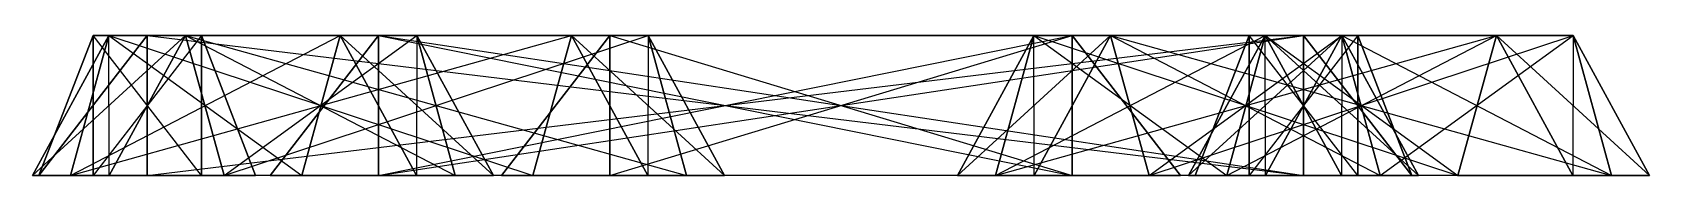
# Model space of a CAD drawing. Extents: x -3500 to 3500, y -22 to 22.
# Drawn here: x -1936.93 to -1909.51, y 19.69 to 22.05 of the extents above; entities that cross this region are included whole.
import ezdxf

# ---------------------------------------------------------------- set-up
doc = ezdxf.new("R2010")
doc.units = 0
doc.layers.add('UB3D', color=1, linetype='CONTINUOUS')

msp = doc.modelspace()

# ---------------------------------------------------------------- linework, layer by layer
at = {"layer": 'UB3D', "color": 2}
for points in [[(-1936.925354, 19.685039, 1282.338228), (-1936.280157, 19.685039, 1284.288346), (-1935.629134, 22.047244, 1283.640236)], [(-1935.623386, 19.685039, 1281.042008), (-1936.925354, 19.685039, 1282.338228), (-1934.327165, 22.047244, 1282.344016)], [(-1936.925354, 19.685039, 1282.338228), (-1934.327165, 22.047244, 1282.344016), (-1935.629134, 22.047244, 1283.640236)], [(-1936.925354, 19.685039, 1271.835), (-1935.629134, 22.047244, 1270.532992), (-1936.280157, 19.685039, 1269.884882)], [(-1936.925354, 19.685039, 1271.835), (-1935.623386, 19.685039, 1273.13122), (-1935.629134, 22.047244, 1270.532992)], [(-1936.925354, 19.685039, 1341.393346), (-1936.280157, 19.685039, 1343.343465), (-1935.629134, 22.047244, 1342.695354)], [(-1935.623386, 19.685039, 1340.097126), (-1936.925354, 19.685039, 1341.393346), (-1934.327165, 22.047244, 1341.399134)], [(-1936.925354, 19.685039, 1341.393346), (-1934.327165, 22.047244, 1341.399134), (-1935.629134, 22.047244, 1342.695354)], [(-1936.925354, 19.685039, 1334.827126), (-1935.629134, 22.047244, 1333.525118), (-1936.280157, 19.685039, 1332.877008)], [(-1936.925354, 19.685039, 1334.827126), (-1935.623386, 19.685039, 1336.123346), (-1935.629134, 22.047244, 1333.525118)], [(-1935.896772, 19.685039, 1284.82937), (-1935.896772, 22.047244, 1282.992126), (-1936.815394, 19.685039, 1282.992126)], [(-1935.896772, 22.047244, 1282.992126), (-1936.815394, 19.685039, 1282.992126), (-1935.896772, 22.047244, 1271.181102)], [(-1936.815394, 19.685039, 1282.992126), (-1935.896772, 22.047244, 1271.181102), (-1936.815394, 19.685039, 1271.181102)], [(-1935.896772, 22.047244, 1271.181102), (-1936.815394, 19.685039, 1271.181102), (-1935.896772, 19.685039, 1269.343858)], [(-1936.815394, 19.685039, 1274.199488), (-1934.97815, 22.047244, 1274.199488), (-1934.97815, 19.685039, 1273.280866)], [(-1936.815394, 19.685039, 1276.036732), (-1934.97815, 19.685039, 1276.955354), (-1934.97815, 22.047244, 1276.036732)], [(-1936.815394, 19.685039, 1274.199488), (-1936.815394, 19.685039, 1276.036732), (-1934.97815, 22.047244, 1274.199488)], [(-1936.815394, 19.685039, 1276.036732), (-1934.97815, 22.047244, 1274.199488), (-1934.97815, 22.047244, 1276.036732)], [(-1935.896772, 19.685039, 1343.884488), (-1935.896772, 22.047244, 1342.047244), (-1936.815394, 19.685039, 1342.047244)], [(-1935.896772, 22.047244, 1342.047244), (-1936.815394, 19.685039, 1342.047244), (-1935.896772, 22.047244, 1334.173228)], [(-1936.815394, 19.685039, 1342.047244), (-1935.896772, 22.047244, 1334.173228), (-1936.815394, 19.685039, 1334.173228)], [(-1935.896772, 22.047244, 1334.173228), (-1936.815394, 19.685039, 1334.173228), (-1935.896772, 19.685039, 1332.335984)], [(-1936.280157, 19.685039, 1284.288346), (-1935.629134, 22.047244, 1283.640236), (-1928.441142, 19.685039, 1292.162362)], [(-1935.629134, 22.047244, 1270.532992), (-1936.280157, 19.685039, 1269.884882), (-1927.790118, 22.047244, 1262.658976)], [(-1936.280157, 19.685039, 1269.884882), (-1927.790118, 22.047244, 1262.658976), (-1928.441142, 19.685039, 1262.010866)], [(-1936.280157, 19.685039, 1343.343465), (-1935.629134, 22.047244, 1342.695354), (-1932.36063, 19.685039, 1347.280472)], [(-1935.629134, 22.047244, 1333.525118), (-1936.280157, 19.685039, 1332.877008), (-1931.709606, 22.047244, 1329.58811)], [(-1936.280157, 19.685039, 1332.877008), (-1931.709606, 22.047244, 1329.58811), (-1932.36063, 19.685039, 1328.94)], [(-1935.896772, 19.685039, 1284.82937), (-1934.059528, 19.685039, 1284.82937), (-1935.896772, 22.047244, 1282.992126)], [(-1934.059528, 19.685039, 1284.82937), (-1935.896772, 22.047244, 1282.992126), (-1934.059528, 22.047244, 1282.992126)], [(-1935.896772, 22.047244, 1282.992126), (-1934.059528, 22.047244, 1282.992126), (-1935.896772, 22.047244, 1271.181102)], [(-1934.059528, 22.047244, 1282.992126), (-1935.896772, 22.047244, 1271.181102), (-1934.059528, 22.047244, 1271.181102)], [(-1935.896772, 22.047244, 1271.181102), (-1934.059528, 22.047244, 1271.181102), (-1935.896772, 19.685039, 1269.343858)], [(-1934.059528, 22.047244, 1271.181102), (-1935.896772, 19.685039, 1269.343858), (-1934.059528, 19.685039, 1269.343858)], [(-1935.896772, 19.685039, 1343.884488), (-1934.059528, 19.685039, 1343.884488), (-1935.896772, 22.047244, 1342.047244)], [(-1934.059528, 19.685039, 1343.884488), (-1935.896772, 22.047244, 1342.047244), (-1934.059528, 22.047244, 1342.047244)], [(-1935.896772, 22.047244, 1342.047244), (-1934.059528, 22.047244, 1342.047244), (-1935.896772, 22.047244, 1334.173228)], [(-1934.059528, 22.047244, 1342.047244), (-1935.896772, 22.047244, 1334.173228), (-1934.059528, 22.047244, 1334.173228)], [(-1935.896772, 22.047244, 1334.173228), (-1934.059528, 22.047244, 1334.173228), (-1935.896772, 19.685039, 1332.335984)], [(-1934.059528, 22.047244, 1334.173228), (-1935.896772, 19.685039, 1332.335984), (-1934.059528, 19.685039, 1332.335984)], [(-1935.629134, 22.047244, 1283.640236), (-1928.441142, 19.685039, 1292.162362), (-1927.790118, 22.047244, 1291.514252)], [(-1934.327165, 22.047244, 1282.344016), (-1935.629134, 22.047244, 1283.640236), (-1926.48815, 22.047244, 1290.218031)], [(-1935.629134, 22.047244, 1283.640236), (-1926.48815, 22.047244, 1290.218031), (-1927.790118, 22.047244, 1291.514252)], [(-1935.623386, 19.685039, 1273.13122), (-1935.629134, 22.047244, 1270.532992), (-1934.327165, 22.047244, 1271.829213)], [(-1935.629134, 22.047244, 1270.532992), (-1934.327165, 22.047244, 1271.829213), (-1927.790118, 22.047244, 1262.658976)], [(-1935.629134, 22.047244, 1342.695354), (-1932.36063, 19.685039, 1347.280472), (-1931.709606, 22.047244, 1346.632362)], [(-1934.327165, 22.047244, 1341.399134), (-1935.629134, 22.047244, 1342.695354), (-1930.407638, 22.047244, 1345.336142)], [(-1935.629134, 22.047244, 1342.695354), (-1930.407638, 22.047244, 1345.336142), (-1931.709606, 22.047244, 1346.632362)], [(-1935.623386, 19.685039, 1336.123346), (-1935.629134, 22.047244, 1333.525118), (-1934.327165, 22.047244, 1334.821339)], [(-1935.629134, 22.047244, 1333.525118), (-1934.327165, 22.047244, 1334.821339), (-1931.709606, 22.047244, 1329.58811)], [(-1935.623386, 19.685039, 1281.042008), (-1934.327165, 22.047244, 1282.344016), (-1933.676142, 19.685039, 1281.695906)], [(-1935.623386, 19.685039, 1273.13122), (-1933.676142, 19.685039, 1272.477323), (-1934.327165, 22.047244, 1271.829213)], [(-1935.623386, 19.685039, 1340.097126), (-1934.327165, 22.047244, 1341.399134), (-1933.676142, 19.685039, 1340.751024)], [(-1935.623386, 19.685039, 1336.123346), (-1933.676142, 19.685039, 1335.469449), (-1934.327165, 22.047244, 1334.821339)], [(-1934.97815, 22.047244, 1274.199488), (-1934.97815, 19.685039, 1273.280866), (-1915.380591, 22.047244, 1274.199488)], [(-1934.97815, 19.685039, 1273.280866), (-1915.380591, 22.047244, 1274.199488), (-1915.380591, 19.685039, 1273.280866)], [(-1934.97815, 19.685039, 1276.955354), (-1934.97815, 22.047244, 1276.036732), (-1915.380591, 19.685039, 1276.955354)], [(-1934.97815, 22.047244, 1276.036732), (-1915.380591, 19.685039, 1276.955354), (-1915.380591, 22.047244, 1276.036732)], [(-1934.97815, 22.047244, 1274.199488), (-1934.97815, 22.047244, 1276.036732), (-1915.380591, 22.047244, 1274.199488)], [(-1934.97815, 22.047244, 1276.036732), (-1915.380591, 22.047244, 1274.199488), (-1915.380591, 22.047244, 1276.036732)], [(-1934.327165, 22.047244, 1282.344016), (-1933.676142, 19.685039, 1281.695906), (-1926.48815, 22.047244, 1290.218031)], [(-1933.676142, 19.685039, 1272.477323), (-1934.327165, 22.047244, 1271.829213), (-1925.837126, 19.685039, 1264.603307)], [(-1934.327165, 22.047244, 1271.829213), (-1925.837126, 19.685039, 1264.603307), (-1926.48815, 22.047244, 1263.955197)], [(-1934.327165, 22.047244, 1271.829213), (-1927.790118, 22.047244, 1262.658976), (-1926.48815, 22.047244, 1263.955197)], [(-1934.327165, 22.047244, 1341.399134), (-1933.676142, 19.685039, 1340.751024), (-1930.407638, 22.047244, 1345.336142)], [(-1933.676142, 19.685039, 1335.469449), (-1934.327165, 22.047244, 1334.821339), (-1929.756614, 19.685039, 1331.532441)], [(-1934.327165, 22.047244, 1334.821339), (-1929.756614, 19.685039, 1331.532441), (-1930.407638, 22.047244, 1330.884331)], [(-1934.327165, 22.047244, 1334.821339), (-1931.709606, 22.047244, 1329.58811), (-1930.407638, 22.047244, 1330.884331)], [(-1934.059528, 19.685039, 1284.82937), (-1933.140906, 19.685039, 1282.992126), (-1934.059528, 22.047244, 1282.992126)], [(-1933.140906, 19.685039, 1282.992126), (-1934.059528, 22.047244, 1282.992126), (-1933.140906, 19.685039, 1271.181102)], [(-1934.059528, 22.047244, 1282.992126), (-1933.140906, 19.685039, 1271.181102), (-1934.059528, 22.047244, 1271.181102)], [(-1933.140906, 19.685039, 1271.181102), (-1934.059528, 22.047244, 1271.181102), (-1934.059528, 19.685039, 1269.343858)], [(-1934.059528, 19.685039, 1343.884488), (-1933.140906, 19.685039, 1342.047244), (-1934.059528, 22.047244, 1342.047244)], [(-1933.140906, 19.685039, 1342.047244), (-1934.059528, 22.047244, 1342.047244), (-1933.140906, 19.685039, 1334.173228)], [(-1934.059528, 22.047244, 1342.047244), (-1933.140906, 19.685039, 1334.173228), (-1934.059528, 22.047244, 1334.173228)], [(-1933.140906, 19.685039, 1334.173228), (-1934.059528, 22.047244, 1334.173228), (-1934.059528, 19.685039, 1332.335984)], [(-1933.676142, 19.685039, 1281.695906), (-1926.48815, 22.047244, 1290.218031), (-1925.837126, 19.685039, 1289.569921)], [(-1933.676142, 19.685039, 1340.751024), (-1930.407638, 22.047244, 1345.336142), (-1929.756614, 19.685039, 1344.688031)], [(-1932.895866, 19.685039, 1317.506575), (-1931.058622, 22.047244, 1317.506575), (-1931.058622, 19.685039, 1316.587953)], [(-1932.895866, 19.685039, 1319.343819), (-1931.058622, 19.685039, 1320.262441), (-1931.058622, 22.047244, 1319.343819)], [(-1932.895866, 19.685039, 1317.506575), (-1932.895866, 19.685039, 1319.343819), (-1931.058622, 22.047244, 1317.506575)], [(-1932.895866, 19.685039, 1319.343819), (-1931.058622, 22.047244, 1317.506575), (-1931.058622, 22.047244, 1319.343819)], [(-1932.895866, 19.685039, 1345.06563), (-1931.058622, 22.047244, 1345.06563), (-1931.058622, 19.685039, 1344.147008)], [(-1932.895866, 19.685039, 1346.902874), (-1931.058622, 19.685039, 1347.821496), (-1931.058622, 22.047244, 1346.902874)], [(-1932.895866, 19.685039, 1345.06563), (-1932.895866, 19.685039, 1346.902874), (-1931.058622, 22.047244, 1345.06563)], [(-1932.895866, 19.685039, 1346.902874), (-1931.058622, 22.047244, 1345.06563), (-1931.058622, 22.047244, 1346.902874)], [(-1932.895866, 19.685039, 1329.317598), (-1931.058622, 22.047244, 1329.317598), (-1931.058622, 19.685039, 1328.398976)], [(-1932.895866, 19.685039, 1331.154843), (-1931.058622, 19.685039, 1332.073465), (-1931.058622, 22.047244, 1331.154843)], [(-1932.895866, 19.685039, 1329.317598), (-1932.895866, 19.685039, 1331.154843), (-1931.058622, 22.047244, 1329.317598)], [(-1932.895866, 19.685039, 1331.154843), (-1931.058622, 22.047244, 1329.317598), (-1931.058622, 22.047244, 1331.154843)], [(-1932.36063, 19.685039, 1347.280472), (-1931.709606, 22.047244, 1346.632362), (-1930.413386, 19.685039, 1347.93437)], [(-1931.709606, 22.047244, 1329.58811), (-1932.36063, 19.685039, 1328.94), (-1930.413386, 19.685039, 1328.286102)], [(-1930.407638, 22.047244, 1345.336142), (-1931.709606, 22.047244, 1346.632362), (-1929.111417, 19.685039, 1346.63815)], [(-1931.709606, 22.047244, 1346.632362), (-1929.111417, 19.685039, 1346.63815), (-1930.413386, 19.685039, 1347.93437)], [(-1931.709606, 22.047244, 1329.58811), (-1930.407638, 22.047244, 1330.884331), (-1930.413386, 19.685039, 1328.286102)], [(-1931.058622, 22.047244, 1317.506575), (-1931.058622, 19.685039, 1316.587953), (-1919.300118, 22.047244, 1317.506575)], [(-1931.058622, 19.685039, 1316.587953), (-1919.300118, 22.047244, 1317.506575), (-1919.300118, 19.685039, 1316.587953)], [(-1931.058622, 19.685039, 1320.262441), (-1931.058622, 22.047244, 1319.343819), (-1919.300118, 19.685039, 1320.262441)], [(-1931.058622, 22.047244, 1319.343819), (-1919.300118, 19.685039, 1320.262441), (-1919.300118, 22.047244, 1319.343819)], [(-1931.058622, 22.047244, 1317.506575), (-1931.058622, 22.047244, 1319.343819), (-1919.300118, 22.047244, 1317.506575)], [(-1931.058622, 22.047244, 1319.343819), (-1919.300118, 22.047244, 1317.506575), (-1919.300118, 22.047244, 1319.343819)], [(-1931.058622, 22.047244, 1345.06563), (-1931.058622, 19.685039, 1344.147008), (-1919.300118, 22.047244, 1345.06563)], [(-1931.058622, 19.685039, 1344.147008), (-1919.300118, 22.047244, 1345.06563), (-1919.300118, 19.685039, 1344.147008)], [(-1931.058622, 19.685039, 1347.821496), (-1931.058622, 22.047244, 1346.902874), (-1919.300118, 19.685039, 1347.821496)], [(-1931.058622, 22.047244, 1346.902874), (-1919.300118, 19.685039, 1347.821496), (-1919.300118, 22.047244, 1346.902874)], [(-1931.058622, 22.047244, 1345.06563), (-1931.058622, 22.047244, 1346.902874), (-1919.300118, 22.047244, 1345.06563)], [(-1931.058622, 22.047244, 1346.902874), (-1919.300118, 22.047244, 1345.06563), (-1919.300118, 22.047244, 1346.902874)], [(-1931.058622, 22.047244, 1329.317598), (-1931.058622, 19.685039, 1328.398976), (-1915.380591, 22.047244, 1329.317598)], [(-1931.058622, 19.685039, 1328.398976), (-1915.380591, 22.047244, 1329.317598), (-1915.380591, 19.685039, 1328.398976)], [(-1931.058622, 19.685039, 1332.073465), (-1931.058622, 22.047244, 1331.154843), (-1915.380591, 19.685039, 1332.073465)], [(-1931.058622, 22.047244, 1331.154843), (-1915.380591, 19.685039, 1332.073465), (-1915.380591, 22.047244, 1331.154843)], [(-1931.058622, 22.047244, 1329.317598), (-1931.058622, 22.047244, 1331.154843), (-1915.380591, 22.047244, 1329.317598)], [(-1931.058622, 22.047244, 1331.154843), (-1915.380591, 22.047244, 1329.317598), (-1915.380591, 22.047244, 1331.154843)], [(-1930.407638, 22.047244, 1330.884331), (-1930.413386, 19.685039, 1328.286102), (-1929.111417, 19.685039, 1329.582323)], [(-1930.407638, 22.047244, 1345.336142), (-1929.756614, 19.685039, 1344.688031), (-1929.111417, 19.685039, 1346.63815)], [(-1929.756614, 19.685039, 1331.532441), (-1930.407638, 22.047244, 1330.884331), (-1929.111417, 19.685039, 1329.582323)], [(-1928.976378, 19.685039, 1289.94752), (-1927.139134, 22.047244, 1289.94752), (-1927.139134, 19.685039, 1289.028898)], [(-1928.976378, 19.685039, 1291.784764), (-1927.139134, 19.685039, 1292.703386), (-1927.139134, 22.047244, 1291.784764)], [(-1928.976378, 19.685039, 1289.94752), (-1928.976378, 19.685039, 1291.784764), (-1927.139134, 22.047244, 1289.94752)], [(-1928.976378, 19.685039, 1291.784764), (-1927.139134, 22.047244, 1289.94752), (-1927.139134, 22.047244, 1291.784764)], [(-1928.976378, 19.685039, 1262.388465), (-1927.139134, 22.047244, 1262.388465), (-1927.139134, 19.685039, 1261.469843)], [(-1928.976378, 19.685039, 1264.225709), (-1927.139134, 19.685039, 1265.144331), (-1927.139134, 22.047244, 1264.225709)], [(-1928.976378, 19.685039, 1262.388465), (-1928.976378, 19.685039, 1264.225709), (-1927.139134, 22.047244, 1262.388465)], [(-1928.976378, 19.685039, 1264.225709), (-1927.139134, 22.047244, 1262.388465), (-1927.139134, 22.047244, 1264.225709)], [(-1928.441142, 19.685039, 1292.162362), (-1927.790118, 22.047244, 1291.514252), (-1926.493898, 19.685039, 1292.81626)], [(-1927.790118, 22.047244, 1262.658976), (-1928.441142, 19.685039, 1262.010866), (-1926.493898, 19.685039, 1261.356969)], [(-1926.48815, 22.047244, 1290.218031), (-1927.790118, 22.047244, 1291.514252), (-1925.191929, 19.685039, 1291.520039)], [(-1927.790118, 22.047244, 1291.514252), (-1925.191929, 19.685039, 1291.520039), (-1926.493898, 19.685039, 1292.81626)], [(-1927.790118, 22.047244, 1262.658976), (-1926.48815, 22.047244, 1263.955197), (-1926.493898, 19.685039, 1261.356969)], [(-1927.139134, 22.047244, 1289.94752), (-1927.139134, 19.685039, 1289.028898), (-1919.300118, 22.047244, 1289.94752)], [(-1927.139134, 19.685039, 1289.028898), (-1919.300118, 22.047244, 1289.94752), (-1919.300118, 19.685039, 1289.028898)], [(-1927.139134, 19.685039, 1292.703386), (-1927.139134, 22.047244, 1291.784764), (-1919.300118, 19.685039, 1292.703386)], [(-1927.139134, 22.047244, 1291.784764), (-1919.300118, 19.685039, 1292.703386), (-1919.300118, 22.047244, 1291.784764)], [(-1927.139134, 22.047244, 1289.94752), (-1927.139134, 22.047244, 1291.784764), (-1919.300118, 22.047244, 1289.94752)], [(-1927.139134, 22.047244, 1291.784764), (-1919.300118, 22.047244, 1289.94752), (-1919.300118, 22.047244, 1291.784764)], [(-1927.139134, 22.047244, 1262.388465), (-1927.139134, 19.685039, 1261.469843), (-1919.300118, 22.047244, 1262.388465)], [(-1927.139134, 19.685039, 1261.469843), (-1919.300118, 22.047244, 1262.388465), (-1919.300118, 19.685039, 1261.469843)], [(-1927.139134, 19.685039, 1265.144331), (-1927.139134, 22.047244, 1264.225709), (-1919.300118, 19.685039, 1265.144331)], [(-1927.139134, 22.047244, 1264.225709), (-1919.300118, 19.685039, 1265.144331), (-1919.300118, 22.047244, 1264.225709)], [(-1927.139134, 22.047244, 1262.388465), (-1927.139134, 22.047244, 1264.225709), (-1919.300118, 22.047244, 1262.388465)], [(-1927.139134, 22.047244, 1264.225709), (-1919.300118, 22.047244, 1262.388465), (-1919.300118, 22.047244, 1264.225709)], [(-1926.48815, 22.047244, 1263.955197), (-1926.493898, 19.685039, 1261.356969), (-1925.191929, 19.685039, 1262.653189)], [(-1926.48815, 22.047244, 1290.218031), (-1925.837126, 19.685039, 1289.569921), (-1925.191929, 19.685039, 1291.520039)], [(-1925.837126, 19.685039, 1264.603307), (-1926.48815, 22.047244, 1263.955197), (-1925.191929, 19.685039, 1262.653189)], [(-1921.247323, 19.685039, 1291.520039), (-1919.951102, 22.047244, 1290.218031), (-1920.602126, 19.685039, 1289.569921)], [(-1921.247323, 19.685039, 1291.520039), (-1919.945354, 19.685039, 1292.81626), (-1919.951102, 22.047244, 1290.218031)], [(-1921.247323, 19.685039, 1262.653189), (-1920.602126, 19.685039, 1264.603307), (-1919.951102, 22.047244, 1263.955197)], [(-1919.945354, 19.685039, 1261.356969), (-1921.247323, 19.685039, 1262.653189), (-1918.649134, 22.047244, 1262.658976)], [(-1921.247323, 19.685039, 1262.653189), (-1918.649134, 22.047244, 1262.658976), (-1919.951102, 22.047244, 1263.955197)], [(-1921.247323, 19.685039, 1317.771299), (-1920.602126, 19.685039, 1319.721417), (-1919.951102, 22.047244, 1319.073307)], [(-1919.945354, 19.685039, 1316.475079), (-1921.247323, 19.685039, 1317.771299), (-1918.649134, 22.047244, 1317.777087)], [(-1921.247323, 19.685039, 1317.771299), (-1918.649134, 22.047244, 1317.777087), (-1919.951102, 22.047244, 1319.073307)], [(-1921.247323, 19.685039, 1346.63815), (-1919.951102, 22.047244, 1345.336142), (-1920.602126, 19.685039, 1344.688031)], [(-1921.247323, 19.685039, 1346.63815), (-1919.945354, 19.685039, 1347.93437), (-1919.951102, 22.047244, 1345.336142)], [(-1919.951102, 22.047244, 1290.218031), (-1920.602126, 19.685039, 1289.569921), (-1912.112087, 22.047244, 1282.344016)], [(-1920.602126, 19.685039, 1289.569921), (-1912.112087, 22.047244, 1282.344016), (-1912.76311, 19.685039, 1281.695906)], [(-1920.602126, 19.685039, 1264.603307), (-1919.951102, 22.047244, 1263.955197), (-1912.76311, 19.685039, 1272.477323)], [(-1920.602126, 19.685039, 1319.721417), (-1919.951102, 22.047244, 1319.073307), (-1916.682598, 19.685039, 1323.658425)], [(-1919.951102, 22.047244, 1345.336142), (-1920.602126, 19.685039, 1344.688031), (-1916.031575, 22.047244, 1341.399134)], [(-1920.602126, 19.685039, 1344.688031), (-1916.031575, 22.047244, 1341.399134), (-1916.682598, 19.685039, 1340.751024)], [(-1919.945354, 19.685039, 1292.81626), (-1919.951102, 22.047244, 1290.218031), (-1918.649134, 22.047244, 1291.514252)], [(-1919.951102, 22.047244, 1290.218031), (-1918.649134, 22.047244, 1291.514252), (-1912.112087, 22.047244, 1282.344016)], [(-1919.951102, 22.047244, 1263.955197), (-1912.76311, 19.685039, 1272.477323), (-1912.112087, 22.047244, 1271.829213)], [(-1918.649134, 22.047244, 1262.658976), (-1919.951102, 22.047244, 1263.955197), (-1910.810118, 22.047244, 1270.532992)], [(-1919.951102, 22.047244, 1263.955197), (-1910.810118, 22.047244, 1270.532992), (-1912.112087, 22.047244, 1271.829213)], [(-1919.951102, 22.047244, 1319.073307), (-1916.682598, 19.685039, 1323.658425), (-1916.031575, 22.047244, 1323.010315)], [(-1918.649134, 22.047244, 1317.777087), (-1919.951102, 22.047244, 1319.073307), (-1914.729606, 22.047244, 1321.714094)], [(-1919.951102, 22.047244, 1319.073307), (-1914.729606, 22.047244, 1321.714094), (-1916.031575, 22.047244, 1323.010315)], [(-1919.945354, 19.685039, 1347.93437), (-1919.951102, 22.047244, 1345.336142), (-1918.649134, 22.047244, 1346.632362)], [(-1919.951102, 22.047244, 1345.336142), (-1918.649134, 22.047244, 1346.632362), (-1916.031575, 22.047244, 1341.399134)], [(-1919.945354, 19.685039, 1292.81626), (-1917.99811, 19.685039, 1292.162362), (-1918.649134, 22.047244, 1291.514252)], [(-1919.945354, 19.685039, 1261.356969), (-1918.649134, 22.047244, 1262.658976), (-1917.99811, 19.685039, 1262.010866)], [(-1919.945354, 19.685039, 1316.475079), (-1918.649134, 22.047244, 1317.777087), (-1917.99811, 19.685039, 1317.128976)], [(-1919.945354, 19.685039, 1347.93437), (-1917.99811, 19.685039, 1347.280472), (-1918.649134, 22.047244, 1346.632362)], [(-1919.300118, 22.047244, 1289.94752), (-1919.300118, 19.685039, 1289.028898), (-1917.462874, 19.685039, 1289.94752)], [(-1919.300118, 19.685039, 1292.703386), (-1919.300118, 22.047244, 1291.784764), (-1917.462874, 19.685039, 1291.784764)], [(-1919.300118, 22.047244, 1289.94752), (-1919.300118, 22.047244, 1291.784764), (-1917.462874, 19.685039, 1289.94752)], [(-1919.300118, 22.047244, 1291.784764), (-1917.462874, 19.685039, 1289.94752), (-1917.462874, 19.685039, 1291.784764)], [(-1919.300118, 22.047244, 1262.388465), (-1919.300118, 19.685039, 1261.469843), (-1917.462874, 19.685039, 1262.388465)], [(-1919.300118, 19.685039, 1265.144331), (-1919.300118, 22.047244, 1264.225709), (-1917.462874, 19.685039, 1264.225709)], [(-1919.300118, 22.047244, 1262.388465), (-1919.300118, 22.047244, 1264.225709), (-1917.462874, 19.685039, 1262.388465)], [(-1919.300118, 22.047244, 1264.225709), (-1917.462874, 19.685039, 1262.388465), (-1917.462874, 19.685039, 1264.225709)], [(-1919.300118, 22.047244, 1317.506575), (-1919.300118, 19.685039, 1316.587953), (-1917.462874, 19.685039, 1317.506575)], [(-1919.300118, 19.685039, 1320.262441), (-1919.300118, 22.047244, 1319.343819), (-1917.462874, 19.685039, 1319.343819)], [(-1919.300118, 22.047244, 1317.506575), (-1919.300118, 22.047244, 1319.343819), (-1917.462874, 19.685039, 1317.506575)], [(-1919.300118, 22.047244, 1319.343819), (-1917.462874, 19.685039, 1317.506575), (-1917.462874, 19.685039, 1319.343819)], [(-1919.300118, 22.047244, 1345.06563), (-1919.300118, 19.685039, 1344.147008), (-1917.462874, 19.685039, 1345.06563)], [(-1919.300118, 19.685039, 1347.821496), (-1919.300118, 22.047244, 1346.902874), (-1917.462874, 19.685039, 1346.902874)], [(-1919.300118, 22.047244, 1345.06563), (-1919.300118, 22.047244, 1346.902874), (-1917.462874, 19.685039, 1345.06563)], [(-1919.300118, 22.047244, 1346.902874), (-1917.462874, 19.685039, 1345.06563), (-1917.462874, 19.685039, 1346.902874)], [(-1917.99811, 19.685039, 1292.162362), (-1918.649134, 22.047244, 1291.514252), (-1910.159094, 19.685039, 1284.288346)], [(-1918.649134, 22.047244, 1291.514252), (-1910.159094, 19.685039, 1284.288346), (-1910.810118, 22.047244, 1283.640236)], [(-1918.649134, 22.047244, 1291.514252), (-1912.112087, 22.047244, 1282.344016), (-1910.810118, 22.047244, 1283.640236)], [(-1918.649134, 22.047244, 1262.658976), (-1917.99811, 19.685039, 1262.010866), (-1910.810118, 22.047244, 1270.532992)], [(-1918.649134, 22.047244, 1317.777087), (-1917.99811, 19.685039, 1317.128976), (-1914.729606, 22.047244, 1321.714094)], [(-1917.99811, 19.685039, 1347.280472), (-1918.649134, 22.047244, 1346.632362), (-1914.078583, 19.685039, 1343.343465)], [(-1918.649134, 22.047244, 1346.632362), (-1914.078583, 19.685039, 1343.343465), (-1914.729606, 22.047244, 1342.695354)], [(-1918.649134, 22.047244, 1346.632362), (-1916.031575, 22.047244, 1341.399134), (-1914.729606, 22.047244, 1342.695354)], [(-1917.99811, 19.685039, 1262.010866), (-1910.810118, 22.047244, 1270.532992), (-1910.159094, 19.685039, 1269.884882)], [(-1917.99811, 19.685039, 1317.128976), (-1914.729606, 22.047244, 1321.714094), (-1914.078583, 19.685039, 1321.065984)], [(-1917.327795, 19.685039, 1275.772047), (-1916.031575, 22.047244, 1274.470039), (-1916.682598, 19.685039, 1273.82189)], [(-1917.327795, 19.685039, 1275.772047), (-1916.025827, 19.685039, 1277.068189), (-1916.031575, 22.047244, 1274.470039)], [(-1917.327795, 19.685039, 1341.393307), (-1916.682598, 19.685039, 1343.343465), (-1916.031575, 22.047244, 1342.695315)], [(-1916.025827, 19.685039, 1340.097165), (-1917.327795, 19.685039, 1341.393307), (-1914.729606, 22.047244, 1341.399173)], [(-1917.327795, 19.685039, 1341.393307), (-1914.729606, 22.047244, 1341.399173), (-1916.031575, 22.047244, 1342.695315)], [(-1916.299213, 19.685039, 1343.884488), (-1916.299213, 22.047244, 1342.047244), (-1917.217835, 19.685039, 1342.047244)], [(-1916.299213, 22.047244, 1342.047244), (-1917.217835, 19.685039, 1342.047244), (-1916.299213, 22.047244, 1322.362205)], [(-1917.217835, 19.685039, 1342.047244), (-1916.299213, 22.047244, 1322.362205), (-1917.217835, 19.685039, 1322.362205)], [(-1916.299213, 22.047244, 1322.362205), (-1917.217835, 19.685039, 1322.362205), (-1916.299213, 19.685039, 1320.524961)], [(-1916.031575, 22.047244, 1274.470039), (-1916.682598, 19.685039, 1273.82189), (-1912.112087, 22.047244, 1270.533031)], [(-1916.682598, 19.685039, 1273.82189), (-1912.112087, 22.047244, 1270.533031), (-1912.76311, 19.685039, 1269.884882)], [(-1916.682598, 19.685039, 1323.658425), (-1916.031575, 22.047244, 1323.010315), (-1914.735354, 19.685039, 1324.312323)], [(-1916.031575, 22.047244, 1341.399134), (-1916.682598, 19.685039, 1340.751024), (-1914.735354, 19.685039, 1340.097126)], [(-1916.682598, 19.685039, 1343.343465), (-1916.031575, 22.047244, 1342.695315), (-1912.76311, 19.685039, 1347.280472)], [(-1916.299213, 19.685039, 1343.884488), (-1914.461969, 19.685039, 1343.884488), (-1916.299213, 22.047244, 1342.047244)], [(-1914.461969, 19.685039, 1343.884488), (-1916.299213, 22.047244, 1342.047244), (-1914.461969, 22.047244, 1342.047244)], [(-1916.299213, 22.047244, 1342.047244), (-1914.461969, 22.047244, 1342.047244), (-1916.299213, 22.047244, 1322.362205)], [(-1914.461969, 22.047244, 1342.047244), (-1916.299213, 22.047244, 1322.362205), (-1914.461969, 22.047244, 1322.362205)], [(-1916.299213, 22.047244, 1322.362205), (-1914.461969, 22.047244, 1322.362205), (-1916.299213, 19.685039, 1320.524961)], [(-1914.461969, 22.047244, 1322.362205), (-1916.299213, 19.685039, 1320.524961), (-1914.461969, 19.685039, 1320.524961)], [(-1916.025827, 19.685039, 1277.068189), (-1916.031575, 22.047244, 1274.470039), (-1914.729606, 22.047244, 1275.766181)], [(-1916.031575, 22.047244, 1274.470039), (-1914.729606, 22.047244, 1275.766181), (-1912.112087, 22.047244, 1270.533031)], [(-1914.729606, 22.047244, 1321.714094), (-1916.031575, 22.047244, 1323.010315), (-1913.433386, 19.685039, 1323.016102)], [(-1916.031575, 22.047244, 1323.010315), (-1913.433386, 19.685039, 1323.016102), (-1914.735354, 19.685039, 1324.312323)], [(-1916.031575, 22.047244, 1341.399134), (-1914.729606, 22.047244, 1342.695354), (-1914.735354, 19.685039, 1340.097126)], [(-1916.031575, 22.047244, 1342.695315), (-1912.76311, 19.685039, 1347.280472), (-1912.112087, 22.047244, 1346.632323)], [(-1914.729606, 22.047244, 1341.399173), (-1916.031575, 22.047244, 1342.695315), (-1910.810118, 22.047244, 1345.336181)], [(-1916.031575, 22.047244, 1342.695315), (-1910.810118, 22.047244, 1345.336181), (-1912.112087, 22.047244, 1346.632323)], [(-1916.025827, 19.685039, 1277.068189), (-1914.078583, 19.685039, 1276.414331), (-1914.729606, 22.047244, 1275.766181)], [(-1916.025827, 19.685039, 1340.097165), (-1914.729606, 22.047244, 1341.399173), (-1914.078583, 19.685039, 1340.751024)], [(-1915.380591, 22.047244, 1274.199488), (-1915.380591, 19.685039, 1273.280866), (-1913.543346, 19.685039, 1274.199488)], [(-1915.380591, 19.685039, 1276.955354), (-1915.380591, 22.047244, 1276.036732), (-1913.543346, 19.685039, 1276.036732)], [(-1915.380591, 22.047244, 1274.199488), (-1915.380591, 22.047244, 1276.036732), (-1913.543346, 19.685039, 1274.199488)], [(-1915.380591, 22.047244, 1276.036732), (-1913.543346, 19.685039, 1274.199488), (-1913.543346, 19.685039, 1276.036732)], [(-1915.380591, 22.047244, 1329.317598), (-1915.380591, 19.685039, 1328.398976), (-1913.543346, 19.685039, 1329.317598)], [(-1915.380591, 19.685039, 1332.073465), (-1915.380591, 22.047244, 1331.154843), (-1913.543346, 19.685039, 1331.154843)], [(-1915.380591, 22.047244, 1329.317598), (-1915.380591, 22.047244, 1331.154843), (-1913.543346, 19.685039, 1329.317598)], [(-1915.380591, 22.047244, 1331.154843), (-1913.543346, 19.685039, 1329.317598), (-1913.543346, 19.685039, 1331.154843)], [(-1914.729606, 22.047244, 1342.695354), (-1914.735354, 19.685039, 1340.097126), (-1913.433386, 19.685039, 1341.393346)], [(-1914.078583, 19.685039, 1276.414331), (-1914.729606, 22.047244, 1275.766181), (-1910.159094, 19.685039, 1272.477323)], [(-1914.729606, 22.047244, 1275.766181), (-1910.159094, 19.685039, 1272.477323), (-1910.810118, 22.047244, 1271.829173)], [(-1914.729606, 22.047244, 1275.766181), (-1912.112087, 22.047244, 1270.533031), (-1910.810118, 22.047244, 1271.829173)], [(-1914.729606, 22.047244, 1321.714094), (-1914.078583, 19.685039, 1321.065984), (-1913.433386, 19.685039, 1323.016102)], [(-1914.078583, 19.685039, 1343.343465), (-1914.729606, 22.047244, 1342.695354), (-1913.433386, 19.685039, 1341.393346)], [(-1914.729606, 22.047244, 1341.399173), (-1914.078583, 19.685039, 1340.751024), (-1910.810118, 22.047244, 1345.336181)], [(-1914.461969, 19.685039, 1343.884488), (-1913.543346, 19.685039, 1342.047244), (-1914.461969, 22.047244, 1342.047244)], [(-1913.543346, 19.685039, 1342.047244), (-1914.461969, 22.047244, 1342.047244), (-1913.543346, 19.685039, 1322.362205)], [(-1914.461969, 22.047244, 1342.047244), (-1913.543346, 19.685039, 1322.362205), (-1914.461969, 22.047244, 1322.362205)], [(-1913.543346, 19.685039, 1322.362205), (-1914.461969, 22.047244, 1322.362205), (-1914.461969, 19.685039, 1320.524961)], [(-1914.078583, 19.685039, 1340.751024), (-1910.810118, 22.047244, 1345.336181), (-1910.159094, 19.685039, 1344.688031)], [(-1912.112087, 22.047244, 1282.344016), (-1912.76311, 19.685039, 1281.695906), (-1910.815866, 19.685039, 1281.042008)], [(-1912.76311, 19.685039, 1272.477323), (-1912.112087, 22.047244, 1271.829213), (-1910.815866, 19.685039, 1273.13122)], [(-1912.112087, 22.047244, 1270.533031), (-1912.76311, 19.685039, 1269.884882), (-1910.815866, 19.685039, 1269.231024)], [(-1912.76311, 19.685039, 1347.280472), (-1912.112087, 22.047244, 1346.632323), (-1910.815866, 19.685039, 1347.934331)], [(-1912.112087, 22.047244, 1282.344016), (-1910.810118, 22.047244, 1283.640236), (-1910.815866, 19.685039, 1281.042008)], [(-1910.810118, 22.047244, 1270.532992), (-1912.112087, 22.047244, 1271.829213), (-1909.513898, 19.685039, 1271.835)], [(-1912.112087, 22.047244, 1271.829213), (-1909.513898, 19.685039, 1271.835), (-1910.815866, 19.685039, 1273.13122)], [(-1912.112087, 22.047244, 1270.533031), (-1910.810118, 22.047244, 1271.829173), (-1910.815866, 19.685039, 1269.231024)], [(-1910.810118, 22.047244, 1345.336181), (-1912.112087, 22.047244, 1346.632323), (-1909.513898, 19.685039, 1346.638189)], [(-1912.112087, 22.047244, 1346.632323), (-1909.513898, 19.685039, 1346.638189), (-1910.815866, 19.685039, 1347.934331)], [(-1910.810118, 22.047244, 1283.640236), (-1910.815866, 19.685039, 1281.042008), (-1909.513898, 19.685039, 1282.338228)], [(-1910.810118, 22.047244, 1271.829173), (-1910.815866, 19.685039, 1269.231024), (-1909.513898, 19.685039, 1270.527165)], [(-1910.159094, 19.685039, 1284.288346), (-1910.810118, 22.047244, 1283.640236), (-1909.513898, 19.685039, 1282.338228)], [(-1910.810118, 22.047244, 1270.532992), (-1910.159094, 19.685039, 1269.884882), (-1909.513898, 19.685039, 1271.835)], [(-1910.159094, 19.685039, 1272.477323), (-1910.810118, 22.047244, 1271.829173), (-1909.513898, 19.685039, 1270.527165)], [(-1910.810118, 22.047244, 1345.336181), (-1910.159094, 19.685039, 1344.688031), (-1909.513898, 19.685039, 1346.638189)]]:
    msp.add_3dface(points, dxfattribs=at)

doc.saveas('drawing.dxf')
